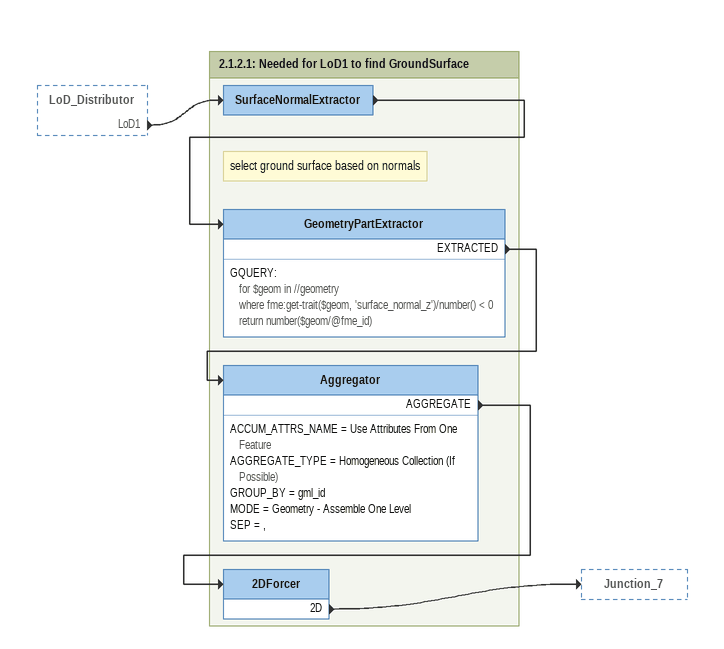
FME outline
LoD_Distributor [outside]
    LoD1 -> SurfaceNormalExtractor

Bookmark: 2.1.2.1: Needed for LoD1 to find GroundSurface
SurfaceNormalExtractor
    -> GeometryPartExtractor
Note: select ground surface based on normals
GeometryPartExtractor
    GQUERY:
      for $geom in //geometry
      where fme:get-trait($geom, 'surface_normal_z')/number() < 0
      return number($geom/@fme_id)
    EXTRACTED -> Aggregator
Aggregator
    ACCUM_ATTRS_NAME = Use Attributes From One Feature
    AGGREGATE_TYPE = Homogeneous Collection (If Possible)
    GROUP_BY = gml_id
    MODE = Geometry - Assemble One Level
    SEP = ,
    AGGREGATE -> 2DForcer
2DForcer
    2D -> Junction_7
